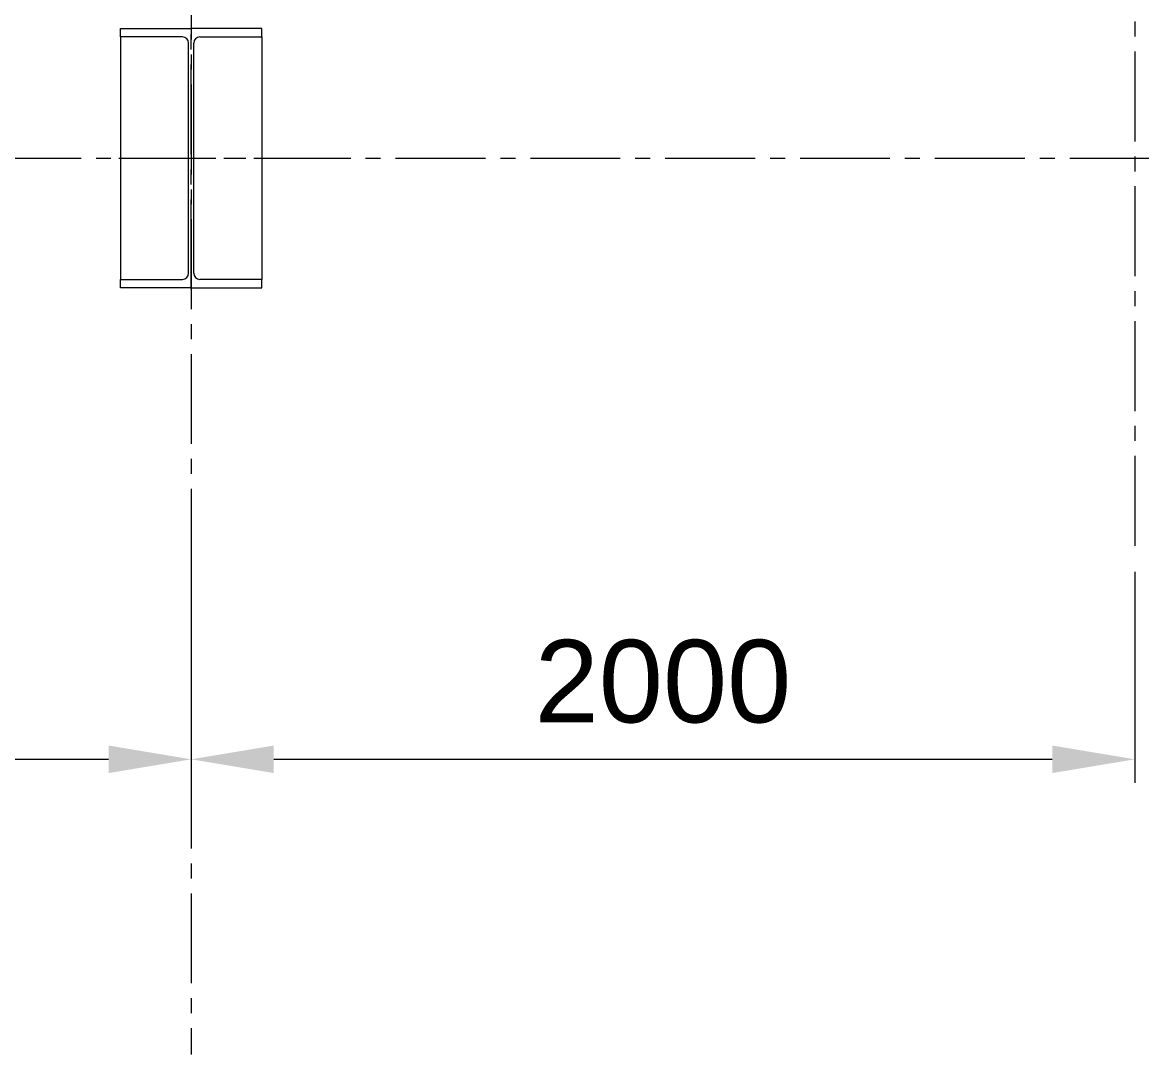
# Model space of a CAD drawing. Header units: millimetres. Extents: x 163705 to 1616509, y 81827 to 302547.
# Drawn here: x 1282577 to 1284949, y 141159 to 143347 of the extents above; entities that cross this region are included whole.
import ezdxf

# ---------------------------------------------------------------- set-up
doc = ezdxf.new("R2010")
doc.units = ezdxf.units.MM
doc.header["$LTSCALE"] = 10
doc.linetypes.add('CENTER2', pattern=[28.575, 19.05, -3.175, 3.175, -3.175])
for name, color, linetype, lineweight in [('1-中心线', 1, 'CENTER2', 0), ('1-标注', 3, 'Continuous', 0), ('1-钢构', 6, 'Continuous', 0)]:
    doc.layers.add(name, color=color, linetype=linetype, lineweight=lineweight)
doc.styles.get("Standard").update_dxf_attribs({"font": 'arial.ttf'})
doc.dimstyles.new('AM_GB50$0', dxfattribs={"dimscale": 50, "dimtxt": 3.5, "dimasz": 3.5, "dimexe": 1, "dimexo": 1, "dimgap": 1.5, "dimtad": 1, "dimdsep": 46, "dimtxsty": 'Standard', "dimcen": 0, "dimclrd": 256, "dimclre": 256, "dimclrt": 2, "dimadec": 0, "dimazin": 2, "dimtp": 0.1, "dimtm": 0.1, "dimtfac": 0.71, "dimtdec": 3, "dimtmove": 0, "dimatfit": 3, "dimfxl": 0, "dimlwd": -1, "dimlwe": -1, "dimarcsym": 0})

# ---------------------------------------------------------------- blocks, each defined once
blk = doc.blocks.new('G$CEDFA10A2')
for p, q in [((0, 535), (0, 553)), ((0, 553), (150, 553)), ((300, 553), (150, 553)), ((300, 535), (300, 553)), ((131.5, 535), (0, 535)), ((0, 535), (0, 21)), ((144.5, 34), (144.5, 522)), ((155.5, 34), (155.5, 522)), ((168.5, 535), (300, 535)), ((300, 535), (300, 21)), ((0, 21), (131.5, 21)), ((0, 3), (0, 21)), ((150, 3), (0, 3)), ((150, 3), (300, 3)), ((300, 21), (168.5, 21)), ((300, 3), (300, 21))]:
    blk.add_line(p, q)
for centre, start, end in [((131.5, 522), 0, 90), ((168.5, 522), 90, 180), ((131.5, 34), 270, 0), ((168.5, 34), 180, 270)]:
    blk.add_arc(centre, 13, start, end)
at = {"layer": '1-中心线'}
for p, q in [((150, 0), (150, 556)), ((-3, 278), (303, 278))]:
    blk.add_line(p, q, dxfattribs=at)
blk.add_text('HC_SUPERPART', height=0.001).set_placement((150, 3))
blk = doc.blocks.new('*D725')
at = {"layer": '1-标注', "transparency": 16777216}
for p, q in [((1280934.9, 142182.6), (1280934.9, 141735.4)), ((1282934.9, 142182.6), (1282934.9, 141735.4)), ((1281109.9, 141785.4), (1282759.9, 141785.4))]:
    blk.add_line(p, q, dxfattribs=at)
for points in [[(1281109.9, 141814.6), (1281109.9, 141756.3), (1280934.9, 141785.4)], [(1282759.9, 141814.6), (1282759.9, 141756.3), (1282934.9, 141785.4)]]:
    blk.add_solid(points, dxfattribs=at)
at = {"layer": 'Defpoints', "transparency": 16777216}
for p in [(1280934.9, 142232.6), (1282934.9, 142232.6), (1282934.9, 141785.4)]:
    blk.add_point(p, dxfattribs=at)
at = {"layer": '1-标注', "transparency": 16777216, "insert": (1281934.9, 141949.8), "char_height": 175, "attachment_point": 5}
blk.add_mtext('2000', dxfattribs=at)
blk = doc.blocks.new('*D726')
at = {"layer": '1-标注', "transparency": 16777216}
for p, q in [((1282934.9, 142182.6), (1282934.9, 141735.4)), ((1284934.9, 142182.6), (1284934.9, 141735.4)), ((1283109.9, 141785.4), (1284759.9, 141785.4))]:
    blk.add_line(p, q, dxfattribs=at)
for points in [[(1283109.9, 141814.6), (1283109.9, 141756.3), (1282934.9, 141785.4)], [(1284759.9, 141814.6), (1284759.9, 141756.3), (1284934.9, 141785.4)]]:
    blk.add_solid(points, dxfattribs=at)
at = {"layer": 'Defpoints', "transparency": 16777216}
for p in [(1282934.9, 142232.6), (1284934.9, 142232.6), (1284934.9, 141785.4)]:
    blk.add_point(p, dxfattribs=at)
at = {"layer": '1-标注', "transparency": 16777216, "insert": (1283934.9, 141949.8), "char_height": 175, "attachment_point": 5}
blk.add_mtext('2000', dxfattribs=at)

msp = doc.modelspace()

# ---------------------------------------------------------------- linework, layer by layer
at = {"layer": '1-中心线'}
for p, q in [((1282934.896, 152359.738), (1282934.896, 141159.499)), ((1284934.896, 151286.653), (1284934.896, 142232.61)), ((1247935.246, 143059.632), (1299945.171, 143059.632))]:
    msp.add_line(p, q, dxfattribs=at)

# ---------------------------------------------------------------- block references
at = {"layer": '1-钢构'}
msp.add_blockref('G$CEDFA10A2', (1282784.896, 142781.632), dxfattribs=at)

# ---------------------------------------------------------------- dimensions: what is measured, and where the dimension line sits
at = {"layer": '1-标注'}
for base, p1, p2, picture, middle in [((1282934.896, 141785.429), (1280934.896, 142232.61), (1282934.896, 142232.61), '*D725', (1281934.896, 141949.779)), ((1284934.896, 141785.429), (1282934.896, 142232.61), (1284934.896, 142232.61), '*D726', (1283934.896, 141949.779))]:
    dim = msp.add_linear_dim(base=base, p1=p1, p2=p2, dimstyle='AM_GB50$0', override={"dimtmove": 1}, dxfattribs=at)
    dim.commit()
    dim.dimension.update_dxf_attribs({"geometry": picture, "text_midpoint": middle})

doc.saveas('drawing.dxf')
